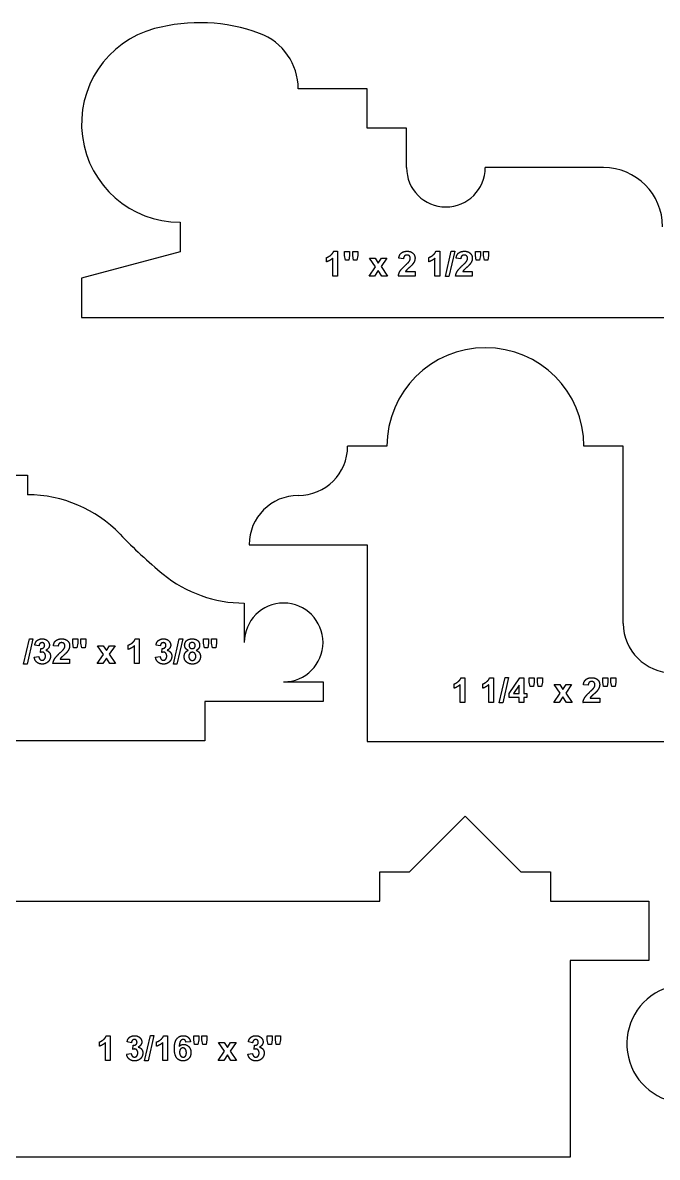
# Model space of a CAD drawing. Header units: millimetres. Extents: x -177 to 177, y -192 to 172.
# Drawn here: x 2.8 to 53.9, y 79.2 to 170.7 of the extents above; entities that cross this region are included whole.
import ezdxf

# ---------------------------------------------------------------- set-up
doc = ezdxf.new("R2010")
doc.units = ezdxf.units.MM
doc.header["$MEASUREMENT"] = 0
doc.layers.add('Default', color=18, linetype='Continuous')

msp = doc.modelspace()

# ---------------------------------------------------------------- linework, layer by layer
at = {"layer": 'Default', "color": 5}
for p, q in [((30.536, 165.368), (24.98, 165.368)), ((30.536, 162.193), (30.536, 165.368)), ((33.711, 162.193), (30.536, 162.193)), ((33.711, 159.018), (33.711, 162.193)), ((49.586, 159.018), (40.061, 159.018)), ((15.456, 154.616), (15.456, 152.235)), ((15.456, 152.235), (7.518, 150.108)), ((27.838, 152.276), (28.148, 152.276)), ((28.148, 152.276), (28.148, 150.276)), ((28.716, 151.929), (28.716, 152.263)), ((28.716, 152.263), (29.124, 152.263)), ((28.787, 151.56), (28.716, 151.929)), ((29.124, 151.929), (29.063, 151.56)), ((29.124, 152.263), (29.124, 151.929)), ((29.371, 151.929), (29.371, 152.263)), ((29.371, 152.263), (29.778, 152.263)), ((29.441, 151.56), (29.371, 151.929)), ((29.778, 151.929), (29.717, 151.56)), ((29.778, 152.263), (29.778, 151.929)), ((36.073, 152.276), (36.383, 152.276)), ((36.383, 152.276), (36.383, 150.276)), ((36.84, 150.239), (37.309, 152.288)), ((37.593, 152.288), (37.124, 150.239)), ((37.309, 152.288), (37.593, 152.288)), ((39.259, 151.929), (39.259, 152.263)), ((39.259, 152.263), (39.667, 152.263)), ((39.33, 151.56), (39.259, 151.929)), ((39.667, 151.929), (39.606, 151.56)), ((39.667, 152.263), (39.667, 151.929)), ((39.914, 151.929), (39.914, 152.263)), ((39.914, 152.263), (40.321, 152.263)), ((39.984, 151.56), (39.914, 151.929)), ((40.321, 151.929), (40.26, 151.56)), ((40.321, 152.263), (40.321, 151.929)), ((27.272, 151.424), (27.272, 151.77)), ((27.766, 150.276), (27.766, 151.713)), ((29.063, 151.56), (28.787, 151.56)), ((29.717, 151.56), (29.441, 151.56)), ((30.698, 150.276), (31.21, 151.02)), ((31.21, 151.02), (30.722, 151.72)), ((30.722, 151.72), (31.183, 151.72)), ((31.183, 151.72), (31.429, 151.323)), ((31.429, 151.323), (31.689, 151.72)), ((32.13, 151.72), (31.654, 151.036)), ((31.654, 151.036), (32.179, 150.276)), ((31.689, 151.72), (32.13, 151.72)), ((33.469, 151.671), (33.087, 151.707)), ((35.506, 151.424), (35.506, 151.77)), ((36, 150.276), (36, 151.713)), ((38.087, 151.671), (37.704, 151.707)), ((39.606, 151.56), (39.33, 151.56)), ((40.26, 151.56), (39.984, 151.56)), ((7.518, 150.108), (7.518, 146.933)), ((28.148, 150.276), (27.766, 150.276)), ((31.138, 150.276), (30.698, 150.276)), ((31.429, 150.723), (31.138, 150.276)), ((31.719, 150.276), (31.429, 150.723)), ((32.179, 150.276), (31.719, 150.276)), ((34.395, 150.276), (33.05, 150.276)), ((33.62, 150.634), (34.395, 150.634)), ((34.395, 150.634), (34.395, 150.276)), ((36.383, 150.276), (36, 150.276)), ((37.124, 150.239), (36.84, 150.239)), ((39.013, 150.276), (37.667, 150.276)), ((38.237, 150.634), (39.013, 150.634)), ((39.013, 150.634), (39.013, 150.276)), ((7.518, 146.933), (71.018, 146.933)), ((32.135, 136.559), (28.96, 136.559)), ((51.184, 136.559), (48.009, 136.559)), ((51.184, 122.271), (51.184, 136.559)), ((-2.389, 134.233), (3.167, 134.233)), ((3.167, 134.233), (3.167, 132.645)), ((21.022, 128.621), (30.547, 128.621)), ((30.547, 128.621), (30.547, 112.746)), ((20.63, 123.915), (20.63, 120.74)), ((2.837, 118.997), (3.307, 121.046)), ((3.591, 121.046), (3.122, 118.997)), ((3.307, 121.046), (3.591, 121.046)), ((6.801, 120.687), (6.801, 121.021)), ((6.801, 121.021), (7.208, 121.021)), ((7.208, 121.021), (7.208, 120.687)), ((7.455, 120.687), (7.455, 121.021)), ((7.455, 121.021), (7.862, 121.021)), ((7.862, 121.021), (7.862, 120.687)), ((11.848, 121.034), (12.159, 121.034)), ((12.159, 121.034), (12.159, 119.034)), ((14.924, 118.997), (15.393, 121.046)), ((15.677, 121.046), (15.208, 118.997)), ((15.393, 121.046), (15.677, 121.046)), ((17.344, 120.687), (17.344, 121.021)), ((17.344, 121.021), (17.751, 121.021)), ((17.751, 121.021), (17.751, 120.687)), ((17.998, 120.687), (17.998, 121.021)), ((17.998, 121.021), (18.405, 121.021)), ((18.405, 121.021), (18.405, 120.687)), ((4.084, 120.466), (3.739, 120.524)), ((4.196, 119.931), (4.236, 120.256)), ((5.628, 120.429), (5.245, 120.465)), ((6.871, 120.318), (6.801, 120.687)), ((7.147, 120.318), (6.871, 120.318)), ((7.208, 120.687), (7.147, 120.318)), ((7.525, 120.318), (7.455, 120.687)), ((7.801, 120.318), (7.525, 120.318)), ((7.862, 120.687), (7.801, 120.318)), ((9.294, 119.778), (8.807, 120.478)), ((8.807, 120.478), (9.267, 120.478)), ((9.267, 120.478), (9.513, 120.081)), ((9.513, 120.081), (9.774, 120.478)), ((10.214, 120.478), (9.738, 119.794)), ((9.774, 120.478), (10.214, 120.478)), ((11.282, 120.182), (11.282, 120.528)), ((11.776, 119.034), (11.776, 120.471)), ((13.862, 120.466), (13.517, 120.524)), ((13.973, 119.931), (14.014, 120.256)), ((17.414, 120.318), (17.344, 120.687)), ((17.69, 120.318), (17.414, 120.318)), ((17.751, 120.687), (17.69, 120.318)), ((18.069, 120.318), (17.998, 120.687)), ((18.344, 120.318), (18.069, 120.318)), ((18.405, 120.687), (18.344, 120.318)), ((3.122, 118.997), (2.837, 118.997)), ((3.702, 119.556), (4.072, 119.602)), ((6.554, 119.034), (5.208, 119.034)), ((5.778, 119.392), (6.554, 119.392)), ((6.554, 119.392), (6.554, 119.034)), ((8.782, 119.034), (9.294, 119.778)), ((9.222, 119.034), (8.782, 119.034)), ((9.513, 119.481), (9.222, 119.034)), ((9.803, 119.034), (9.513, 119.481)), ((9.738, 119.794), (10.263, 119.034)), ((10.263, 119.034), (9.803, 119.034)), ((12.159, 119.034), (11.776, 119.034)), ((13.48, 119.556), (13.85, 119.602)), ((15.208, 118.997), (14.924, 118.997)), ((23.805, 117.565), (26.98, 117.565)), ((26.98, 117.565), (26.98, 115.977)), ((37.54, 117.049), (37.54, 117.394)), ((38.034, 115.9), (38.034, 117.337)), ((38.106, 117.9), (38.417, 117.9)), ((38.417, 117.9), (38.417, 115.9)), ((39.849, 117.049), (39.849, 117.394)), ((40.342, 115.9), (40.342, 117.337)), ((40.415, 117.9), (40.725, 117.9)), ((40.725, 117.9), (40.725, 115.9)), ((41.182, 115.863), (41.651, 117.913)), ((41.935, 117.913), (41.466, 115.863)), ((41.651, 117.913), (41.935, 117.913)), ((41.984, 116.628), (42.838, 117.888)), ((42.787, 117.288), (42.341, 116.629)), ((42.787, 116.629), (42.787, 117.288)), ((42.838, 117.888), (43.17, 117.888)), ((43.17, 117.888), (43.17, 116.629)), ((43.602, 117.553), (43.602, 117.888)), ((43.602, 117.888), (44.009, 117.888)), ((43.672, 117.184), (43.602, 117.553)), ((43.948, 117.184), (43.672, 117.184)), ((44.009, 117.553), (43.948, 117.184)), ((44.009, 117.888), (44.009, 117.553)), ((44.256, 117.553), (44.256, 117.888)), ((44.256, 117.888), (44.663, 117.888)), ((44.327, 117.184), (44.256, 117.553)), ((44.602, 117.184), (44.327, 117.184)), ((44.663, 117.553), (44.602, 117.184)), ((44.663, 117.888), (44.663, 117.553)), ((46.095, 116.645), (45.608, 117.345)), ((45.608, 117.345), (46.069, 117.345)), ((46.069, 117.345), (46.315, 116.948)), ((46.315, 116.948), (46.575, 117.345)), ((47.015, 117.345), (46.539, 116.661)), ((46.575, 117.345), (47.015, 117.345)), ((48.355, 117.296), (47.972, 117.332)), ((49.528, 117.553), (49.528, 117.888)), ((49.528, 117.888), (49.935, 117.888)), ((49.598, 117.184), (49.528, 117.553)), ((49.874, 117.184), (49.598, 117.184)), ((49.935, 117.553), (49.874, 117.184)), ((49.935, 117.888), (49.935, 117.553)), ((50.182, 117.553), (50.182, 117.888)), ((50.182, 117.888), (50.589, 117.888)), ((50.253, 117.184), (50.182, 117.553)), ((50.528, 117.184), (50.253, 117.184)), ((50.589, 117.553), (50.528, 117.184)), ((50.589, 117.888), (50.589, 117.553)), ((41.984, 116.296), (41.984, 116.628)), ((42.787, 116.296), (41.984, 116.296)), ((42.341, 116.629), (42.787, 116.629)), ((42.787, 115.9), (42.787, 116.296)), ((43.17, 116.629), (43.417, 116.629)), ((43.417, 116.296), (43.17, 116.296)), ((43.17, 116.296), (43.17, 115.9)), ((43.417, 116.629), (43.417, 116.296)), ((45.583, 115.9), (46.095, 116.645)), ((46.315, 116.348), (46.024, 115.9)), ((46.604, 115.9), (46.315, 116.348)), ((46.539, 116.661), (47.065, 115.9)), ((48.505, 116.259), (49.281, 116.259)), ((49.281, 116.259), (49.281, 115.9)), ((17.455, 115.977), (17.455, 112.802)), ((26.98, 115.977), (17.455, 115.977)), ((38.417, 115.9), (38.034, 115.9)), ((40.725, 115.9), (40.342, 115.9)), ((41.466, 115.863), (41.182, 115.863)), ((43.17, 115.9), (42.787, 115.9)), ((46.024, 115.9), (45.583, 115.9)), ((47.065, 115.9), (46.604, 115.9)), ((49.281, 115.9), (47.935, 115.9)), ((17.455, 112.802), (-7.945, 112.802)), ((30.547, 112.746), (71.822, 112.746)), ((33.953, 102.258), (38.443, 106.748)), ((38.443, 106.748), (42.934, 102.258)), ((31.572, 99.877), (31.572, 102.258)), ((31.572, 102.258), (33.953, 102.258)), ((42.934, 102.258), (45.315, 102.258)), ((45.315, 102.258), (45.315, 99.877)), ((0.866, 99.877), (31.572, 99.877)), ((45.315, 99.877), (53.253, 99.877)), ((53.253, 99.877), (53.253, 95.114)), ((53.253, 95.114), (46.903, 95.114)), ((46.903, 95.114), (46.903, 79.239)), ((9.515, 89.044), (9.826, 89.044)), ((9.826, 89.044), (9.826, 87.044)), ((12.591, 87.007), (13.06, 89.056)), ((13.344, 89.056), (12.875, 87.007)), ((13.06, 89.056), (13.344, 89.056)), ((14.133, 89.044), (14.443, 89.044)), ((14.443, 89.044), (14.443, 87.044)), ((16.554, 88.696), (16.554, 89.031)), ((16.554, 89.031), (16.962, 89.031)), ((16.962, 89.031), (16.962, 88.696)), ((17.209, 88.696), (17.209, 89.031)), ((17.209, 89.031), (17.616, 89.031)), ((17.616, 89.031), (17.616, 88.696)), ((22.48, 88.696), (22.48, 89.031)), ((22.48, 89.031), (22.888, 89.031)), ((22.888, 89.031), (22.888, 88.696)), ((23.135, 88.696), (23.135, 89.031)), ((23.135, 89.031), (23.542, 89.031)), ((23.542, 89.031), (23.542, 88.696)), ((8.949, 88.192), (8.949, 88.537)), ((9.443, 87.044), (9.443, 88.481)), ((11.53, 88.476), (11.184, 88.534)), ((11.641, 87.941), (11.681, 88.266)), ((13.567, 88.192), (13.567, 88.537)), ((14.06, 87.044), (14.06, 88.481)), ((16.295, 88.553), (15.925, 88.513)), ((16.625, 88.328), (16.554, 88.696)), ((16.901, 88.328), (16.625, 88.328)), ((16.962, 88.696), (16.901, 88.328)), ((17.279, 88.328), (17.209, 88.696)), ((17.555, 88.328), (17.279, 88.328)), ((17.616, 88.696), (17.555, 88.328)), ((19.048, 87.788), (18.56, 88.488)), ((18.56, 88.488), (19.021, 88.488)), ((19.021, 88.488), (19.267, 88.091)), ((19.267, 88.091), (19.527, 88.488)), ((19.968, 88.488), (19.492, 87.804)), ((19.492, 87.804), (20.017, 87.044)), ((19.527, 88.488), (19.968, 88.488)), ((21.307, 88.476), (20.962, 88.534)), ((21.418, 87.941), (21.459, 88.266)), ((22.551, 88.328), (22.48, 88.696)), ((22.826, 88.328), (22.551, 88.328)), ((22.888, 88.696), (22.826, 88.328)), ((23.205, 88.328), (23.135, 88.696)), ((23.481, 88.328), (23.205, 88.328)), ((23.542, 88.696), (23.481, 88.328)), ((9.826, 87.044), (9.443, 87.044)), ((11.147, 87.566), (11.517, 87.611)), ((12.875, 87.007), (12.591, 87.007)), ((14.443, 87.044), (14.06, 87.044)), ((18.536, 87.044), (19.048, 87.788)), ((18.976, 87.044), (18.536, 87.044)), ((19.267, 87.491), (18.976, 87.044)), ((19.557, 87.044), (19.267, 87.491)), ((20.017, 87.044), (19.557, 87.044)), ((20.925, 87.566), (21.295, 87.611)), ((46.903, 79.239), (-22.947, 79.239))]:
    msp.add_line(p, q, dxfattribs=at)
for centre, radius, start, end in [((15.456, 162.554), 7.938, 105.05592, 270), ((17.027, 156.712), 13.987, 69.76423, 105.05592), ((20.218, 165.368), 4.763, 0, 69.7642), ((36.886, 159.018), 3.175, 180, 0), ((49.586, 154.255), 4.763, 0, 90), ((40.072, 136.559), 7.937, 0, 180), ((24.991, 136.559), 3.969, 270, 360), ((3.167, 122.326), 10.319, 43.7637, 90), ((24.991, 128.621), 3.969, 90, 180), ((38.995, 156.64), 39.29, 223.76361, 230.66069), ((20.63, 134.234), 10.319, 230.66069, 270), ((23.805, 120.74), 3.175, 270, 180), ((55.153, 122.271), 3.969, 180, 0), ((56.231, 88.389), 4.763, 39.56926, 270)]:
    msp.add_arc(centre, radius, start, end, dxfattribs=at)
for points in [[(27.272, 151.77), (27.422, 151.819), (27.597, 151.956)], [(27.597, 151.956), (27.773, 152.093), (27.838, 152.276)], [(33.087, 151.707), (33.121, 152.011), (33.302, 152.143)], [(33.302, 152.143), (33.484, 152.276), (33.756, 152.276)], [(33.553, 151.899), (33.481, 151.83), (33.469, 151.671)], [(33.748, 151.967), (33.625, 151.967), (33.553, 151.899)], [(33.942, 151.898), (33.872, 151.967), (33.748, 151.967)], [(33.756, 152.276), (34.054, 152.276), (34.225, 152.117)], [(34.013, 151.701), (34.013, 151.829), (33.942, 151.898)], [(34.225, 152.117), (34.395, 151.958), (34.395, 151.722)], [(35.506, 151.77), (35.656, 151.819), (35.832, 151.956)], [(35.832, 151.956), (36.007, 152.093), (36.073, 152.276)], [(37.704, 151.707), (37.738, 152.011), (37.92, 152.143)], [(37.92, 152.143), (38.101, 152.276), (38.373, 152.276)], [(38.17, 151.899), (38.098, 151.83), (38.087, 151.671)], [(38.365, 151.967), (38.243, 151.967), (38.17, 151.899)], [(38.56, 151.898), (38.489, 151.967), (38.365, 151.967)], [(38.373, 152.276), (38.672, 152.276), (38.842, 152.117)], [(38.63, 151.701), (38.63, 151.829), (38.56, 151.898)], [(38.842, 152.117), (39.013, 151.958), (39.013, 151.722)], [(27.766, 151.713), (27.556, 151.517), (27.272, 151.424)], [(33.181, 150.659), (33.291, 150.84), (33.614, 151.138)], [(33.614, 151.138), (33.874, 151.38), (33.933, 151.466)], [(33.935, 150.959), (33.748, 150.794), (33.699, 150.739)], [(33.933, 151.466), (34.013, 151.585), (34.013, 151.701)], [(34.191, 151.213), (34.121, 151.124), (33.935, 150.959)], [(34.346, 151.467), (34.297, 151.346), (34.191, 151.213)], [(34.395, 151.722), (34.395, 151.588), (34.346, 151.467)], [(36, 151.713), (35.791, 151.517), (35.506, 151.424)], [(37.798, 150.659), (37.908, 150.84), (38.231, 151.138)], [(38.231, 151.138), (38.492, 151.38), (38.55, 151.466)], [(38.552, 150.959), (38.366, 150.794), (38.317, 150.739)], [(38.55, 151.466), (38.63, 151.585), (38.63, 151.701)], [(38.809, 151.213), (38.738, 151.124), (38.552, 150.959)], [(38.964, 151.467), (38.915, 151.346), (38.809, 151.213)], [(39.013, 151.722), (39.013, 151.588), (38.964, 151.467)], [(33.05, 150.276), (33.072, 150.478), (33.181, 150.659)], [(33.699, 150.739), (33.65, 150.685), (33.62, 150.634)], [(37.667, 150.276), (37.689, 150.478), (37.798, 150.659)], [(38.317, 150.739), (38.268, 150.685), (38.237, 150.634)], [(3.739, 120.524), (3.775, 120.701), (3.848, 120.807)], [(3.848, 120.807), (3.921, 120.913), (4.051, 120.973)], [(4.051, 120.973), (4.181, 121.034), (4.343, 121.034)], [(4.343, 121.034), (4.619, 121.034), (4.786, 120.856)], [(4.786, 120.856), (4.924, 120.71), (4.924, 120.526)], [(5.245, 120.465), (5.279, 120.769), (5.461, 120.901)], [(5.461, 120.901), (5.642, 121.034), (5.914, 121.034)], [(5.914, 121.034), (6.213, 121.034), (6.383, 120.875)], [(6.383, 120.875), (6.554, 120.716), (6.554, 120.481)], [(11.607, 120.714), (11.783, 120.851), (11.848, 121.034)], [(13.517, 120.524), (13.553, 120.701), (13.625, 120.807)], [(13.625, 120.807), (13.698, 120.913), (13.829, 120.973)], [(13.829, 120.973), (13.959, 121.034), (14.121, 121.034)], [(14.121, 121.034), (14.397, 121.034), (14.564, 120.856)], [(14.564, 120.856), (14.702, 120.71), (14.702, 120.526)], [(15.825, 120.518), (15.825, 120.742), (15.983, 120.888)], [(15.983, 120.888), (16.14, 121.034), (16.43, 121.034)], [(16.433, 120.738), (16.319, 120.738), (16.251, 120.67)], [(16.43, 121.034), (16.718, 121.034), (16.876, 120.888)], [(16.61, 120.671), (16.543, 120.738), (16.433, 120.738)], [(16.876, 120.888), (17.035, 120.742), (17.035, 120.518)], [(4.166, 120.659), (4.099, 120.593), (4.084, 120.466)], [(4.329, 120.725), (4.234, 120.725), (4.166, 120.659)], [(4.357, 119.96), (4.29, 119.96), (4.196, 119.931)], [(4.236, 120.256), (4.385, 120.252), (4.463, 120.322)], [(4.483, 120.666), (4.425, 120.725), (4.329, 120.725)], [(4.532, 119.874), (4.46, 119.96), (4.357, 119.96)], [(4.463, 120.322), (4.541, 120.392), (4.541, 120.509)], [(4.541, 120.509), (4.541, 120.607), (4.483, 120.666)], [(4.603, 119.642), (4.603, 119.789), (4.532, 119.874)], [(4.924, 120.526), (4.924, 120.266), (4.638, 120.111)], [(4.638, 120.111), (4.807, 120.074), (4.909, 119.945)], [(4.909, 119.945), (5.01, 119.816), (5.01, 119.634)], [(5.339, 119.417), (5.449, 119.598), (5.772, 119.896)], [(5.711, 120.657), (5.639, 120.588), (5.628, 120.429)], [(5.906, 120.725), (5.784, 120.725), (5.711, 120.657)], [(5.772, 119.896), (6.033, 120.138), (6.091, 120.224)], [(6.101, 120.656), (6.03, 120.725), (5.906, 120.725)], [(6.091, 120.224), (6.171, 120.343), (6.171, 120.459)], [(6.35, 119.971), (6.279, 119.883), (6.093, 119.717)], [(6.171, 120.459), (6.171, 120.587), (6.101, 120.656)], [(6.505, 120.225), (6.456, 120.104), (6.35, 119.971)], [(6.554, 120.481), (6.554, 120.346), (6.505, 120.225)], [(11.282, 120.528), (11.432, 120.577), (11.607, 120.714)], [(11.776, 120.471), (11.566, 120.276), (11.282, 120.182)], [(13.944, 120.659), (13.877, 120.593), (13.862, 120.466)], [(14.106, 120.725), (14.011, 120.725), (13.944, 120.659)], [(14.135, 119.96), (14.067, 119.96), (13.973, 119.931)], [(14.014, 120.256), (14.163, 120.252), (14.241, 120.322)], [(14.261, 120.666), (14.203, 120.725), (14.106, 120.725)], [(14.309, 119.874), (14.238, 119.96), (14.135, 119.96)], [(14.241, 120.322), (14.319, 120.392), (14.319, 120.509)], [(14.319, 120.509), (14.319, 120.607), (14.261, 120.666)], [(14.381, 119.642), (14.381, 119.789), (14.309, 119.874)], [(14.702, 120.526), (14.702, 120.266), (14.415, 120.111)], [(14.415, 120.111), (14.585, 120.074), (14.687, 119.945)], [(14.687, 119.945), (14.788, 119.816), (14.788, 119.634)], [(15.788, 119.601), (15.788, 119.762), (15.867, 119.897)], [(15.894, 120.278), (15.825, 120.388), (15.825, 120.518)], [(15.867, 119.897), (15.945, 120.032), (16.114, 120.105)], [(16.114, 120.105), (15.963, 120.168), (15.894, 120.278)], [(16.229, 119.849), (16.159, 119.75), (16.159, 119.635)], [(16.251, 120.67), (16.183, 120.603), (16.183, 120.493)], [(16.183, 120.493), (16.183, 120.375), (16.25, 120.309)], [(16.442, 119.947), (16.299, 119.947), (16.229, 119.849)], [(16.25, 120.309), (16.317, 120.244), (16.429, 120.244)], [(16.429, 120.244), (16.542, 120.244), (16.609, 120.31)], [(16.646, 119.861), (16.565, 119.947), (16.442, 119.947)], [(16.609, 120.31), (16.677, 120.377), (16.677, 120.494)], [(16.677, 120.494), (16.677, 120.605), (16.61, 120.671)], [(16.726, 119.631), (16.726, 119.774), (16.646, 119.861)], [(16.964, 120.271), (16.894, 120.163), (16.765, 120.105)], [(16.765, 120.105), (16.928, 120.039), (17.012, 119.911)], [(17.035, 120.518), (17.035, 120.379), (16.964, 120.271)], [(17.012, 119.911), (17.097, 119.784), (17.097, 119.617)], [(3.906, 119.151), (3.73, 119.306), (3.702, 119.556)], [(4.349, 118.997), (4.082, 118.997), (3.906, 119.151)], [(4.072, 119.602), (4.089, 119.458), (4.162, 119.382)], [(4.162, 119.382), (4.235, 119.305), (4.339, 119.305)], [(4.339, 119.305), (4.45, 119.305), (4.527, 119.397)], [(4.821, 119.183), (4.632, 118.997), (4.349, 118.997)], [(4.527, 119.397), (4.603, 119.488), (4.603, 119.642)], [(5.01, 119.634), (5.01, 119.369), (4.821, 119.183)], [(5.208, 119.034), (5.23, 119.236), (5.339, 119.417)], [(5.858, 119.498), (5.809, 119.443), (5.778, 119.392)], [(6.093, 119.717), (5.907, 119.552), (5.858, 119.498)], [(13.684, 119.151), (13.508, 119.306), (13.48, 119.556)], [(14.127, 118.997), (13.86, 118.997), (13.684, 119.151)], [(13.85, 119.602), (13.867, 119.458), (13.94, 119.382)], [(13.94, 119.382), (14.013, 119.305), (14.117, 119.305)], [(14.117, 119.305), (14.228, 119.305), (14.304, 119.397)], [(14.599, 119.183), (14.409, 118.997), (14.127, 118.997)], [(14.304, 119.397), (14.381, 119.488), (14.381, 119.642)], [(14.788, 119.634), (14.788, 119.369), (14.599, 119.183)], [(16.001, 119.139), (15.788, 119.308), (15.788, 119.601)], [(16.453, 118.997), (16.182, 118.997), (16.001, 119.139)], [(16.159, 119.635), (16.159, 119.474), (16.241, 119.383)], [(16.241, 119.383), (16.324, 119.293), (16.447, 119.293)], [(16.447, 119.293), (16.568, 119.293), (16.647, 119.38)], [(16.921, 119.169), (16.745, 118.997), (16.453, 118.997)], [(16.647, 119.38), (16.726, 119.467), (16.726, 119.631)], [(17.097, 119.617), (17.097, 119.341), (16.921, 119.169)], [(37.54, 117.394), (37.69, 117.444), (37.865, 117.581)], [(38.034, 117.337), (37.824, 117.142), (37.54, 117.049)], [(37.865, 117.581), (38.041, 117.718), (38.106, 117.9)], [(39.849, 117.394), (39.998, 117.444), (40.174, 117.581)], [(40.342, 117.337), (40.133, 117.142), (39.849, 117.049)], [(40.174, 117.581), (40.35, 117.718), (40.415, 117.9)], [(47.972, 117.332), (48.006, 117.636), (48.188, 117.768)], [(48.188, 117.768), (48.369, 117.9), (48.641, 117.9)], [(48.438, 117.523), (48.366, 117.455), (48.355, 117.296)], [(48.633, 117.592), (48.511, 117.592), (48.438, 117.523)], [(48.5, 116.763), (48.76, 117.005), (48.819, 117.091)], [(48.828, 117.523), (48.757, 117.592), (48.633, 117.592)], [(48.641, 117.9), (48.94, 117.9), (49.11, 117.742)], [(48.819, 117.091), (48.898, 117.21), (48.898, 117.326)], [(48.898, 117.326), (48.898, 117.454), (48.828, 117.523)], [(49.232, 117.092), (49.183, 116.97), (49.077, 116.837)], [(49.11, 117.742), (49.281, 117.583), (49.281, 117.347)], [(49.281, 117.347), (49.281, 117.213), (49.232, 117.092)], [(47.935, 115.9), (47.957, 116.102), (48.067, 116.283)], [(48.067, 116.283), (48.176, 116.464), (48.5, 116.763)], [(48.585, 116.364), (48.536, 116.31), (48.505, 116.259)], [(48.82, 116.584), (48.634, 116.418), (48.585, 116.364)], [(49.077, 116.837), (49.006, 116.749), (48.82, 116.584)], [(8.949, 88.537), (9.099, 88.587), (9.275, 88.724)], [(9.275, 88.724), (9.45, 88.861), (9.515, 89.044)], [(11.184, 88.534), (11.22, 88.711), (11.293, 88.817)], [(11.293, 88.817), (11.366, 88.922), (11.496, 88.983)], [(11.496, 88.983), (11.626, 89.044), (11.788, 89.044)], [(11.774, 88.735), (11.679, 88.735), (11.611, 88.669)], [(11.928, 88.676), (11.87, 88.735), (11.774, 88.735)], [(11.788, 89.044), (12.064, 89.044), (12.232, 88.866)], [(12.232, 88.866), (12.369, 88.72), (12.369, 88.536)], [(13.567, 88.537), (13.716, 88.587), (13.892, 88.724)], [(13.892, 88.724), (14.068, 88.861), (14.133, 89.044)], [(14.999, 88.011), (14.999, 88.559), (15.202, 88.801)], [(15.202, 88.801), (15.405, 89.044), (15.729, 89.044)], [(15.702, 88.735), (15.579, 88.735), (15.494, 88.626)], [(15.853, 88.681), (15.795, 88.735), (15.702, 88.735)], [(15.729, 89.044), (15.956, 89.044), (16.105, 88.918)], [(16.105, 88.918), (16.254, 88.792), (16.295, 88.553)], [(20.962, 88.534), (20.998, 88.711), (21.071, 88.817)], [(21.071, 88.817), (21.143, 88.922), (21.274, 88.983)], [(21.274, 88.983), (21.404, 89.044), (21.566, 89.044)], [(21.552, 88.735), (21.456, 88.735), (21.389, 88.669)], [(21.706, 88.676), (21.648, 88.735), (21.552, 88.735)], [(21.566, 89.044), (21.842, 89.044), (22.009, 88.866)], [(22.009, 88.866), (22.147, 88.72), (22.147, 88.536)], [(9.443, 88.481), (9.234, 88.285), (8.949, 88.192)], [(11.611, 88.669), (11.544, 88.603), (11.53, 88.476)], [(11.802, 87.97), (11.735, 87.97), (11.641, 87.941)], [(11.681, 88.266), (11.83, 88.262), (11.908, 88.332)], [(11.977, 87.884), (11.905, 87.97), (11.802, 87.97)], [(11.908, 88.332), (11.986, 88.402), (11.986, 88.519)], [(11.986, 88.519), (11.986, 88.617), (11.928, 88.676)], [(12.048, 87.652), (12.048, 87.798), (11.977, 87.884)], [(12.369, 88.536), (12.369, 88.276), (12.083, 88.121)], [(12.083, 88.121), (12.252, 88.084), (12.354, 87.955)], [(12.354, 87.955), (12.455, 87.826), (12.455, 87.644)], [(14.06, 88.481), (13.851, 88.285), (13.567, 88.192)], [(15.193, 87.241), (14.999, 87.476), (14.999, 88.011)], [(15.494, 88.626), (15.409, 88.516), (15.386, 88.172)], [(15.386, 88.172), (15.531, 88.34), (15.745, 88.34)], [(15.497, 87.968), (15.418, 87.881), (15.418, 87.71)], [(15.688, 88.056), (15.575, 88.056), (15.497, 87.968)], [(15.883, 87.964), (15.805, 88.056), (15.688, 88.056)], [(15.745, 88.34), (15.987, 88.34), (16.16, 88.157)], [(15.925, 88.513), (15.911, 88.627), (15.853, 88.681)], [(15.962, 87.675), (15.962, 87.872), (15.883, 87.964)], [(16.16, 88.157), (16.332, 87.974), (16.332, 87.685)], [(21.389, 88.669), (21.322, 88.603), (21.307, 88.476)], [(21.58, 87.97), (21.512, 87.97), (21.418, 87.941)], [(21.459, 88.266), (21.608, 88.262), (21.686, 88.332)], [(21.754, 87.884), (21.683, 87.97), (21.58, 87.97)], [(21.686, 88.332), (21.764, 88.402), (21.764, 88.519)], [(21.764, 88.519), (21.764, 88.617), (21.706, 88.676)], [(21.826, 87.652), (21.826, 87.798), (21.754, 87.884)], [(22.147, 88.536), (22.147, 88.276), (21.861, 88.121)], [(21.861, 88.121), (22.03, 88.084), (22.132, 87.955)], [(22.132, 87.955), (22.233, 87.826), (22.233, 87.644)], [(11.351, 87.161), (11.175, 87.316), (11.147, 87.566)], [(11.794, 87.007), (11.527, 87.007), (11.351, 87.161)], [(11.517, 87.611), (11.534, 87.468), (11.607, 87.391)], [(11.607, 87.391), (11.68, 87.315), (11.784, 87.315)], [(11.784, 87.315), (11.896, 87.315), (11.972, 87.406)], [(12.266, 87.193), (12.077, 87.007), (11.794, 87.007)], [(11.972, 87.406), (12.048, 87.497), (12.048, 87.652)], [(12.455, 87.644), (12.455, 87.379), (12.266, 87.193)], [(15.691, 87.007), (15.388, 87.007), (15.193, 87.241)], [(15.418, 87.71), (15.418, 87.521), (15.506, 87.418)], [(15.506, 87.418), (15.594, 87.315), (15.707, 87.315)], [(16.152, 87.192), (15.972, 87.007), (15.691, 87.007)], [(15.707, 87.315), (15.816, 87.315), (15.889, 87.399)], [(15.889, 87.399), (15.962, 87.483), (15.962, 87.675)], [(16.332, 87.685), (16.332, 87.378), (16.152, 87.192)], [(21.129, 87.161), (20.953, 87.316), (20.925, 87.566)], [(21.572, 87.007), (21.305, 87.007), (21.129, 87.161)], [(21.295, 87.611), (21.312, 87.468), (21.385, 87.391)], [(21.385, 87.391), (21.458, 87.315), (21.562, 87.315)], [(21.562, 87.315), (21.673, 87.315), (21.75, 87.406)], [(22.044, 87.193), (21.854, 87.007), (21.572, 87.007)], [(21.75, 87.406), (21.826, 87.497), (21.826, 87.652)], [(22.233, 87.644), (22.233, 87.379), (22.044, 87.193)]]:
    msp.add_open_spline(points, degree=2, dxfattribs=at)

doc.saveas('drawing.dxf')
